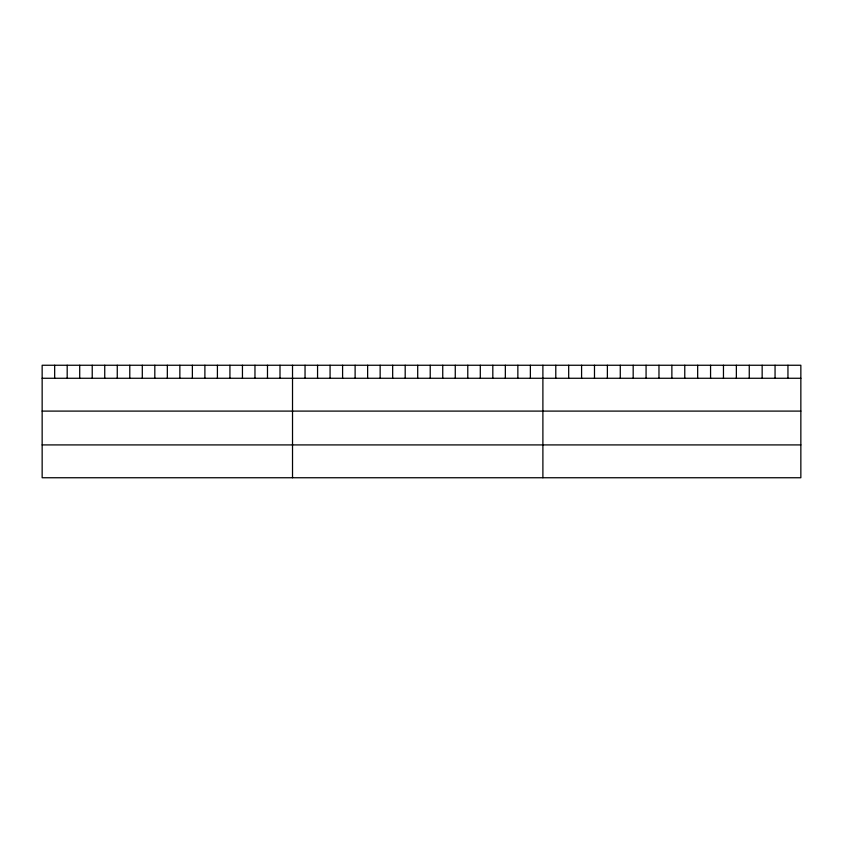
<?xml version="1.0" encoding="UTF-8"?>
<svg xmlns="http://www.w3.org/2000/svg" width="843" height="843" viewBox="0 0 843 843"><rect width="100%" height="100%" fill="white"/><g stroke="black" fill="none" stroke-linecap="round" stroke-linejoin="round"><path stroke-width="1.26" d="M800.85 378.265L800.85 477.749L42.15 477.749L42.15 365.251L800.85 365.251L800.85 378.265L42.15 378.265M42.15 411.099L800.85 411.099M42.15 444.914L800.85 444.914M787.952 365.251L787.952 378.265M775.054 365.251L775.054 378.265M762.156 365.251L762.156 378.265M749.258 365.251L749.258 378.265M736.36 365.251L736.36 378.265M723.463 365.251L723.463 378.265M710.565 365.251L710.565 378.265M697.667 365.251L697.667 378.265M684.769 365.251L684.769 378.265M671.871 365.251L671.871 378.265M658.973 365.251L658.973 378.265M646.075 365.251L646.075 378.265M633.177 365.251L633.177 378.265M620.279 365.251L620.279 378.265M607.381 365.251L607.381 378.265M594.484 365.251L594.484 378.265M581.586 365.251L581.586 378.265M568.688 365.251L568.688 378.265M555.79 365.251L555.79 378.265M542.892 365.251L542.892 477.749M530.373 365.251L530.373 378.265M517.855 365.251L517.855 378.265M505.336 365.251L505.336 378.265M492.818 365.251L492.818 378.265M480.299 365.251L480.299 378.265M467.781 365.251L467.781 378.265M455.262 365.251L455.262 378.265M442.744 365.251L442.744 378.265M430.225 365.251L430.225 378.265M417.706 365.251L417.706 378.265M405.188 365.251L405.188 378.265M392.669 365.251L392.669 378.265M380.151 365.251L380.151 378.265M367.632 365.251L367.632 378.265M355.114 365.251L355.114 378.265M342.595 365.251L342.595 378.265M330.077 365.251L330.077 378.265M317.558 365.251L317.558 378.265M305.04 365.251L305.04 378.265M292.521 365.251L292.521 477.749M280.002 365.251L280.002 378.265M267.484 365.251L267.484 378.265M254.965 365.251L254.965 378.265M242.447 365.251L242.447 378.265M229.928 365.251L229.928 378.265M217.41 365.251L217.41 378.265M204.891 365.251L204.891 378.265M192.373 365.251L192.373 378.265M179.854 365.251L179.854 378.265M167.335 365.251L167.335 378.265M154.817 365.251L154.817 378.265M142.298 365.251L142.298 378.265M129.78 365.251L129.78 378.265M117.261 365.251L117.261 378.265M104.743 365.251L104.743 378.265M92.224 365.251L92.224 378.265M79.706 365.251L79.706 378.265M67.187 365.251L67.187 378.265M54.669 365.251L54.669 378.265"/></g></svg>
